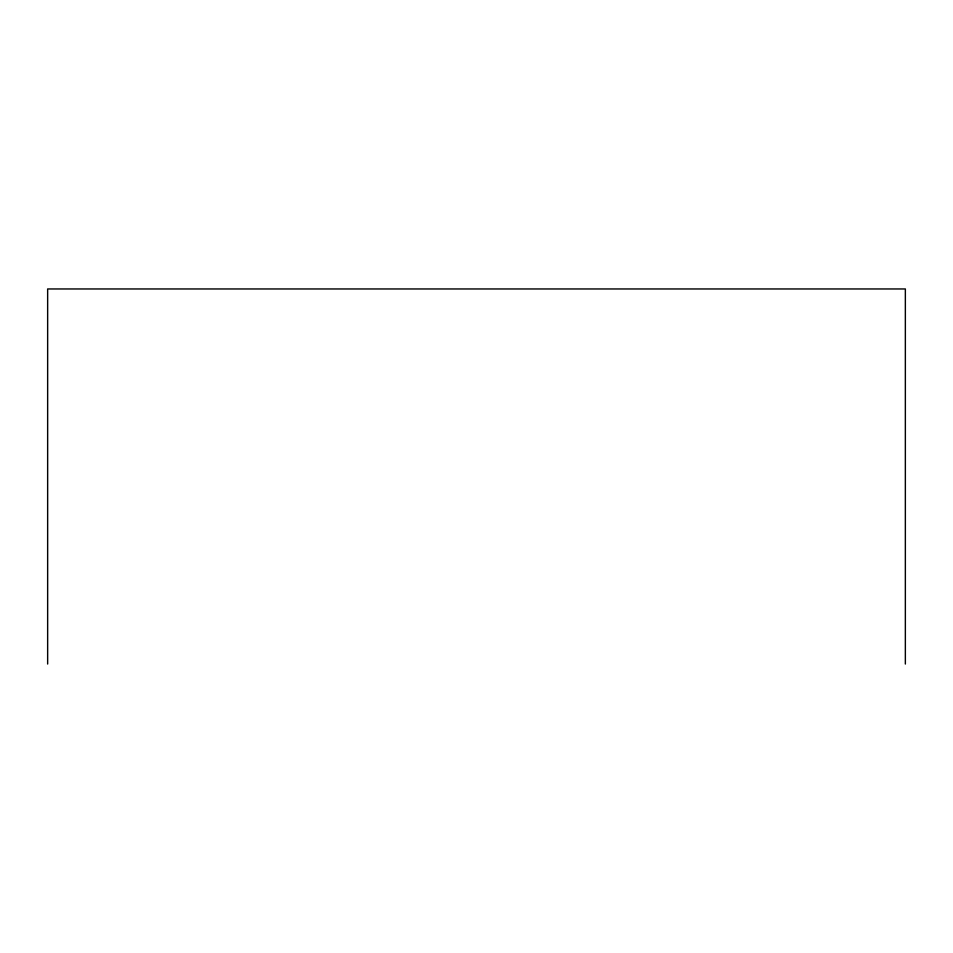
<?xml version="1.0" encoding="UTF-8"?>
<svg xmlns="http://www.w3.org/2000/svg" width="953" height="953" viewBox="0 0 953 953"><rect width="100%" height="100%" fill="white"/><g stroke="black" fill="none" stroke-linecap="round" stroke-linejoin="round"><path stroke-width="1.43" d="M905.35 664.038L905.35 288.962L47.65 288.962L47.65 664.038"/></g></svg>
